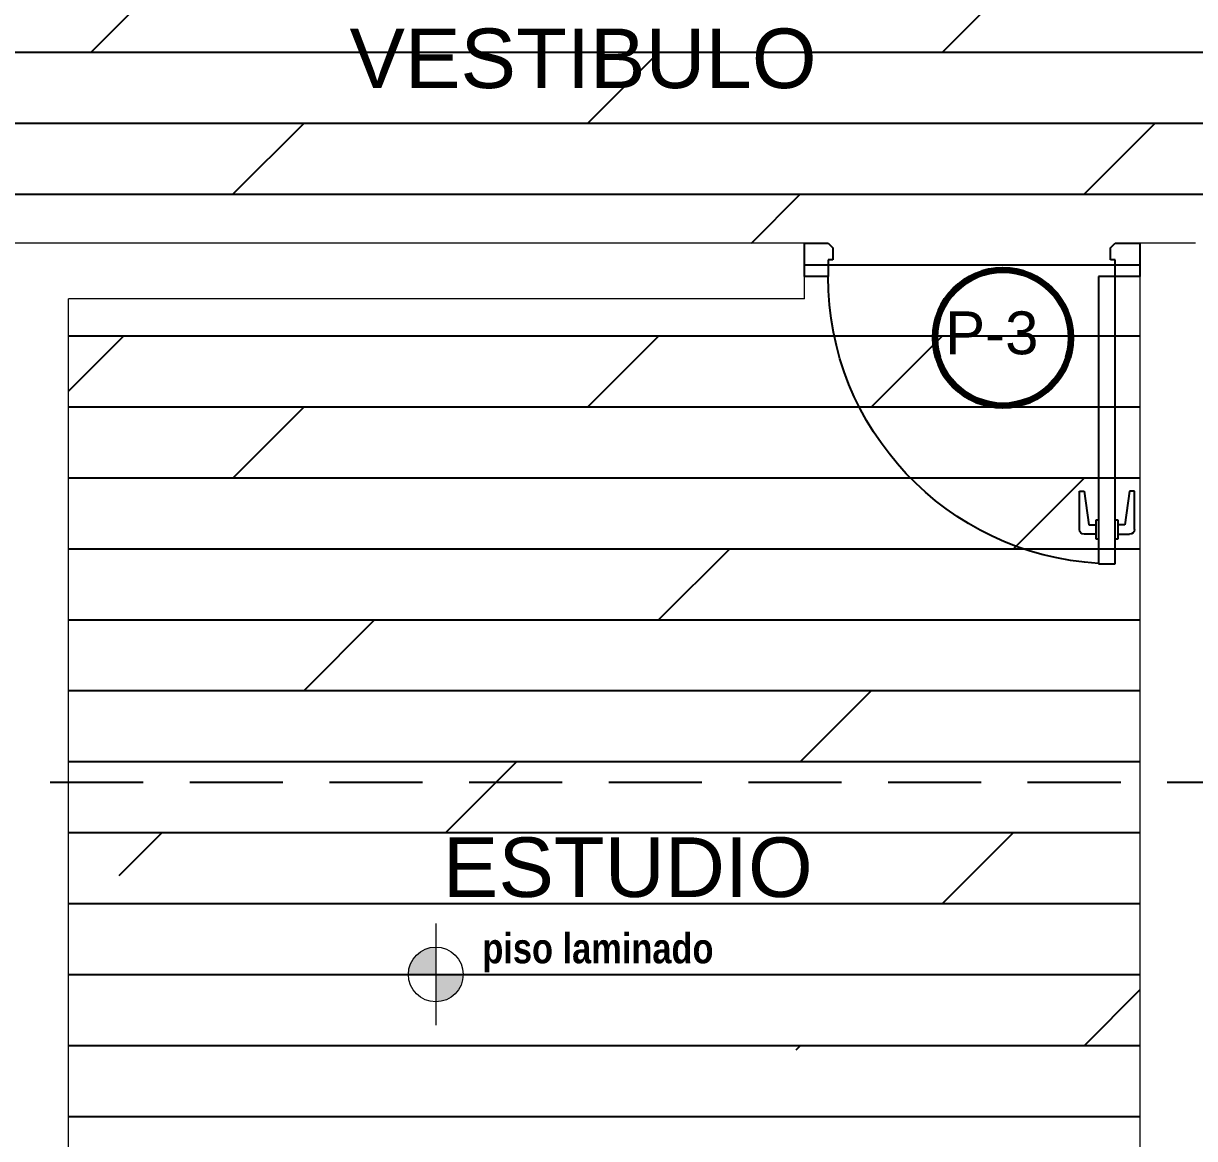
# Model space of a CAD drawing. Header units: millimetres. Extents: x 2204.1 to 2242.3, y 1175.1 to 1221.8.
# Drawn here: x 2213.824 to 2216.969, y 1195.235 to 1198.229 of the extents above; entities that cross this region are included whole.
import ezdxf
from ezdxf.enums import TextEntityAlignment as Align

# ---------------------------------------------------------------- set-up
doc = ezdxf.new("R2010")
doc.units = ezdxf.units.MM
doc.linetypes.add('HIDDEN', pattern=[0.375, 0.25, -0.125])
doc.linetypes.add('HIDDEN2', pattern=[0.1875, 0.125, -0.0625])
for name, color, linetype, lineweight in [('01', 1, 'Continuous', 5), ('MURO ALTO', 6, 'Continuous', 18), ('puertas', 2, 'Continuous', 13), ('TEXTO', 4, 'Continuous', 5)]:
    doc.layers.add(name, color=color, linetype=linetype, lineweight=lineweight)
for name, color, linetype in [('08', 5, 'Continuous'), ('DETALLES PUERTAS', 8, 'Continuous'), ('muros', 1, 'Continuous'), ('Textura LINEAS', 253, 'HIDDEN2')]:
    doc.layers.add(name, color=color, linetype=linetype)
doc.styles.get("Standard").update_dxf_attribs({"font": 'arial.ttf'})
doc.styles.add('technicbold', font='techb___.ttf', dxfattribs={"height": 0.17})

# ---------------------------------------------------------------- blocks, each defined once
blk = doc.blocks.new('p7')
at = {"layer": 'DETALLES PUERTAS', "color": 0, "linetype": 'ByBlock'}
for p, q in [((0.6139, 0.035), (0.6139, 0.635)), ((0.6139, 0.635), (0.6489, 0.635)), ((0.6489, 0.635), (0.6489, 0.035)), ((0.5739, 0.5632), (0.5739, 0.4832)), ((0.6089, 0.5732), (0.5839, 0.5732)), ((0.6089, 0.5832), (0.6089, 0.5432)), ((0.6139, 0.5832), (0.6089, 0.5832)), ((0.6539, 0.5832), (0.6489, 0.5832)), ((0.6539, 0.5432), (0.6539, 0.5832)), ((0.6539, 0.5732), (0.6789, 0.5732)), ((0.6889, 0.5632), (0.6889, 0.4832)), ((0.5839, 0.4832), (0.5939, 0.5532)), ((0.5939, 0.5532), (0.6089, 0.5532)), ((0.6089, 0.5432), (0.6139, 0.5432)), ((0.6489, 0.5432), (0.6539, 0.5432)), ((0.6689, 0.5532), (0.6539, 0.5532)), ((0.6789, 0.4832), (0.6689, 0.5532)), ((0.5739, 0.4832), (0.5839, 0.4832)), ((0.6889, 0.4832), (0.6789, 0.4832)), ((0.0489, 0.035), (0, 0.035)), ((0, 0.035), (0, -0.035)), ((0.0489, 0), (0.0489, 0.035)), ((0.6489, 0.035), (0.6139, 0.035)), ((0.6489, 0.035), (0.6489, 0)), ((0.7, 0.035), (0.6489, 0.035)), ((0.7, -0.035), (0.7, 0.035)), ((0.0589, 0), (0.0489, 0)), ((0.0589, -0.025), (0.0589, 0)), ((0.6389, 0), (0.6389, -0.025)), ((0.6489, 0), (0.6389, 0)), ((0, -0.035), (0.0489, -0.035)), ((0.0489, -0.035), (0.0589, -0.025)), ((0.6389, -0.025), (0.6489, -0.035)), ((0.6489, -0.035), (0.7, -0.035))]:
    blk.add_line(p, q, dxfattribs=at)
for centre, radius, start, end in [((0.6489, 0.035), 0.6, 93.3442, 180), ((0.5839, 0.5632), 0.01, 90, 180), ((0.6789, 0.5632), 0.01, 0, 90)]:
    blk.add_arc(centre, radius, start, end, dxfattribs=at)
blk = doc.blocks.new('Nivel')
at = {"layer": '01', "ltscale": 0.8}
h = blk.add_hatch(color=256, dxfattribs=at)
h.paths.add_polyline_path([(0, 0), (0, 0.1401, 0.414214), (-0.1401, 0)])
h.paths.add_polyline_path([(0, 0), (0, -0.1401, 0.414214), (0.1401, 0)])
for p, q in [((0, 0.2605), (0, -0.2601)), ((-0.2601, 0.0002), (1.6064, 0.0002)), ((0, 0), (0, 0)), ((0, 0), (0, 0))]:
    blk.add_line(p, q, dxfattribs=at)
blk.add_circle((0, 0), 0.1401, dxfattribs=at)

msp = doc.modelspace()

# ---------------------------------------------------------------- linework, layer by layer
at = {"layer": '08', "color": 252, "linetype": 'HIDDEN'}
msp.add_line((2206.3959, 1196.1918), (2238.5903, 1196.1918), dxfattribs=at)
at = {"layer": 'MURO ALTO'}
for p, q in [((2215.922, 1197.6389), (2213.7953, 1197.6389)), ((2213.9492, 1197.6389), (2213.7953, 1197.6389)), ((2214.0129, 1197.6389), (2213.7953, 1197.6389)), ((2215.4533, 1197.6389), (2213.7953, 1197.6389)), ((2214.0129, 1197.6389), (2213.7953, 1197.6389)), ((2215.9219, 1197.4889), (2215.922, 1197.6389)), ((2216.9719, 1197.6389), (2216.8219, 1197.6389)), ((2216.8219, 1197.6389), (2216.8219, 1194.6384)), ((2213.9453, 1194.6384), (2213.9453, 1197.4889)), ((2215.9219, 1197.4889), (2213.9453, 1197.4889)), ((2214.0129, 1197.4889), (2213.9765, 1197.4889))]:
    msp.add_line(p, q, dxfattribs=at)
at = {"layer": 'muros', "lineweight": 200}
msp.add_circle((2216.4546, 1197.3847), 0.1824, dxfattribs=at)
at = {"layer": 'Textura LINEAS', "linetype": 'ByBlock'}
for p, q in [((2214.0062, 1198.1518), (2214.1967, 1198.3423)), ((2216.2922, 1198.1518), (2216.4827, 1198.3423)), ((2212.8953, 1198.1517), (2221.5703, 1198.1517)), ((2215.3397, 1197.9613), (2215.5302, 1198.1518)), ((2212.8953, 1197.9612), (2221.5703, 1197.9612)), ((2214.3872, 1197.7708), (2214.5777, 1197.9613)), ((2216.6732, 1197.7708), (2216.8637, 1197.9613)), ((2212.8953, 1197.7707), (2221.5703, 1197.7707)), ((2215.7792, 1197.6389), (2215.9112, 1197.7708)), ((2215.9219, 1197.5802), (2216.8219, 1197.5802)), ((2213.9453, 1197.3897), (2216.8219, 1197.3897)), ((2213.9453, 1197.2414), (2214.0926, 1197.3887)), ((2215.3396, 1197.1992), (2215.5301, 1197.3897)), ((2216.1017, 1197.1993), (2216.2922, 1197.3898)), ((2213.9453, 1197.1992), (2216.8219, 1197.1992)), ((2214.3872, 1197.0088), (2214.5777, 1197.1993)), ((2213.9453, 1197.0087), (2216.8219, 1197.0087)), ((2216.4827, 1196.8183), (2216.6732, 1197.0088)), ((2213.9453, 1196.8182), (2216.8219, 1196.8182)), ((2215.5302, 1196.6278), (2215.7207, 1196.8183)), ((2213.9453, 1196.6277), (2216.8219, 1196.6277)), ((2214.5777, 1196.4373), (2214.7682, 1196.6278)), ((2213.9453, 1196.4372), (2216.8219, 1196.4372)), ((2215.9112, 1196.2468), (2216.1017, 1196.4373)), ((2213.9453, 1196.2467), (2216.8219, 1196.2467)), ((2214.9587, 1196.0563), (2215.1492, 1196.2468)), ((2213.9453, 1196.0562), (2216.8219, 1196.0562)), ((2214.0815, 1195.9411), (2214.1967, 1196.0563)), ((2216.2922, 1195.8658), (2216.4827, 1196.0563)), ((2213.9453, 1195.8657), (2216.8219, 1195.8657)), ((2213.9453, 1195.6752), (2216.8219, 1195.6752)), ((2216.6732, 1195.4848), (2216.8219, 1195.6336)), ((2213.9453, 1195.4847), (2216.8219, 1195.4847)), ((2215.899, 1195.4726), (2215.9112, 1195.4848)), ((2213.9453, 1195.2942), (2216.8219, 1195.2942))]:
    msp.add_line(p, q, dxfattribs=at)

# ---------------------------------------------------------------- block references
at = {"layer": '01', "xscale": 0.5247559576633212, "yscale": 0.5247559576633212, "zscale": 0.8073168571284746}
msp.add_blockref('Nivel', (2214.9315, 1195.6752), dxfattribs=at)
at = {"layer": 'puertas', "extrusion": (0, 0, -1), "xscale": 1.285597386269563, "yscale": 1.285597386269563, "zscale": -1.285597386269563, "rotation": 180}
msp.add_blockref('p7', (-2215.922, 1197.5939), dxfattribs=at)

# ---------------------------------------------------------------- texts
msp.add_text('VESTIBULO', height=0.16).set_placement((2215.3269, 1198.055), align=Align.CENTER)
at = {"insert": (2214.9505, 1196.0432), "char_height": 0.16, "attachment_point": 1}
msp.add_mtext_dynamic_manual_height_columns('ESTUDIO', width=1.688443, gutter_width=1, heights=[0], dxfattribs=at)
at = {"layer": 'muros', "lineweight": 200}
msp.add_text('P-3', height=0.11516, dxfattribs=at).set_placement((2216.4247, 1197.3403), align=Align.CENTER)
at = {"layer": 'TEXTO', "color": 3, "style": 'technicbold'}
msp.add_text('piso laminado ', height=0.080593, dxfattribs=at).set_placement((2215.0565, 1195.7051))

doc.saveas('drawing.dxf')
